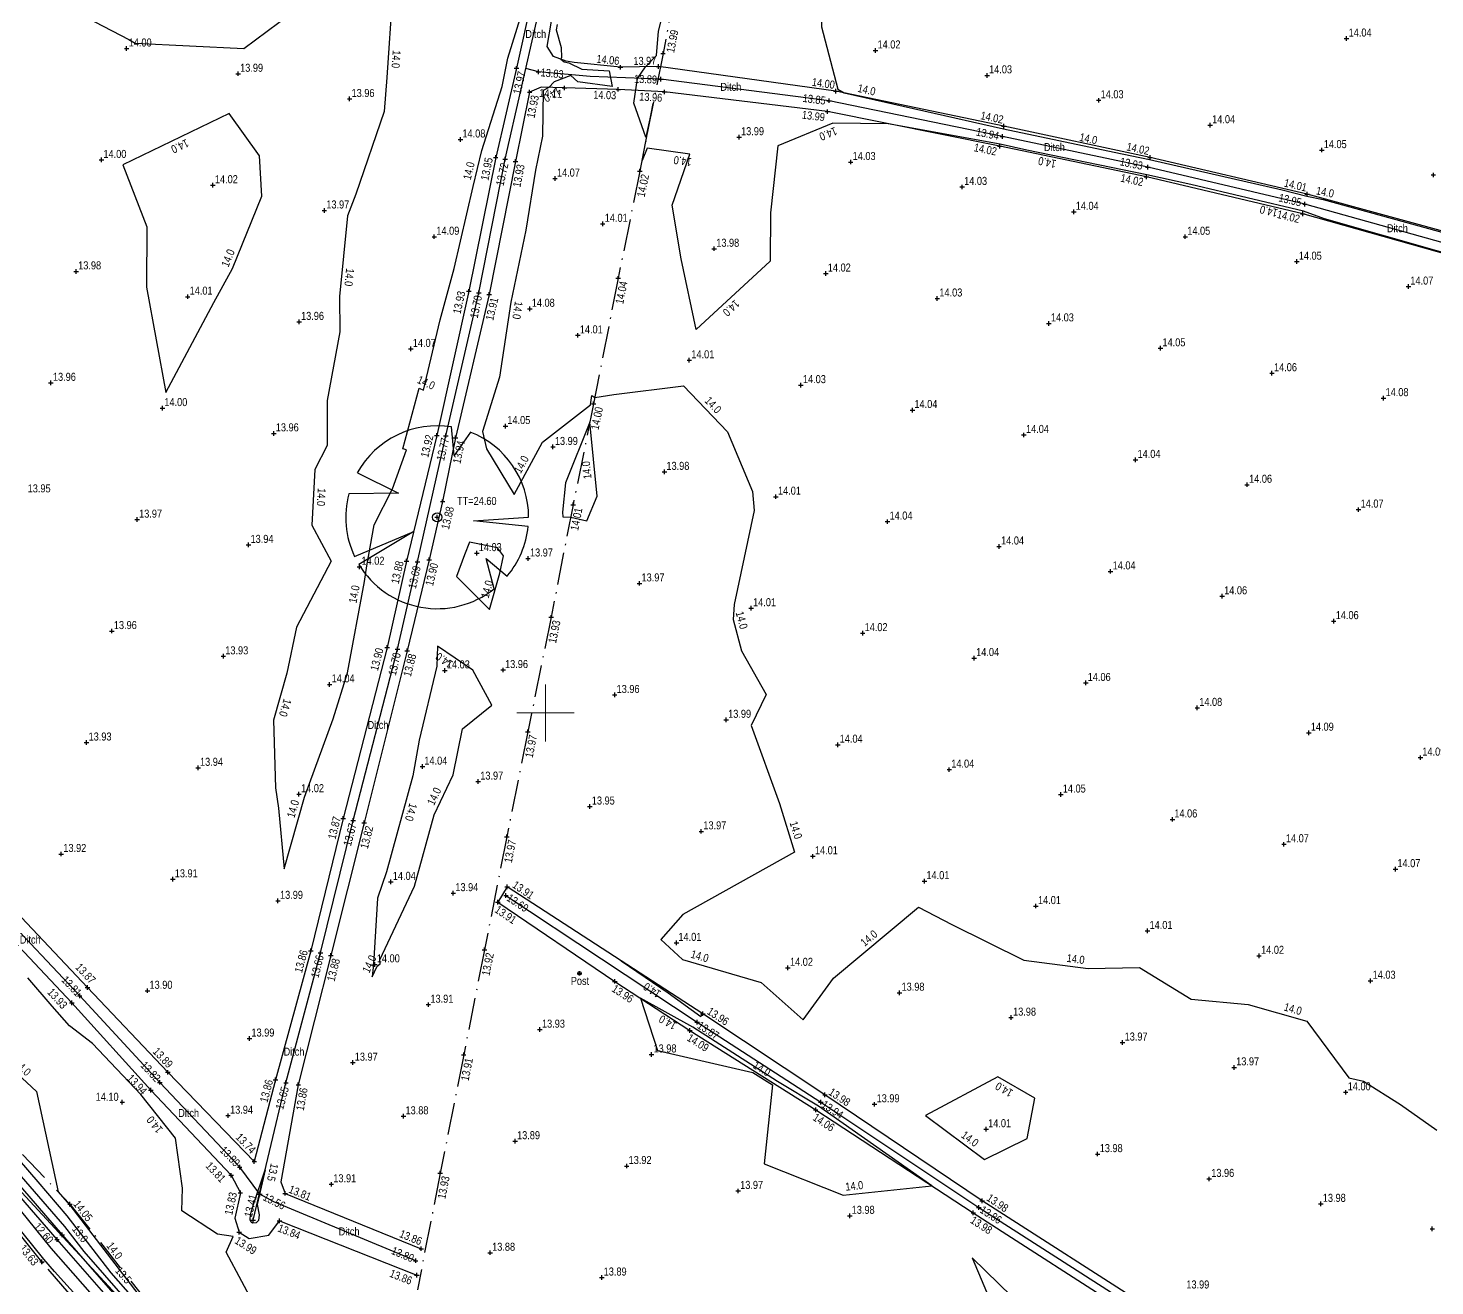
# Model space of a CAD drawing. Extents: x 452260 to 454003, y 451265 to 453203.
# Drawn here: x 453154.7 to 453277.8, y 452549.9 to 452659.9 of the extents above; entities that cross this region are included whole.
import ezdxf
from ezdxf.enums import TextEntityAlignment as Align

# ---------------------------------------------------------------- set-up
doc = ezdxf.new("R2010")
doc.units = 0
doc.header["$LTSCALE"] = 0.7
doc.header["$MEASUREMENT"] = 0
doc.header["$PDMODE"] = 2
doc.header["$PDSIZE"] = 0.2
doc.linetypes.add('Dash-Dot', pattern=[6, 4, -1, 0, -1])
doc.linetypes.add('DASHED', pattern=[5442.857143, 3628.571429, -1814.285714])
for name, color, linetype, lineweight in [('FFS_Tree Top Levels', 94, 'Continuous', 25), ('FPS_Bottom of Bank', 7, 'DASHED', 25), ('FPS_Contours-Minor', 184, 'Continuous', 25), ('FPS_Fence', 42, 'Dash-Dot', 25), ('FPS_Grid', 7, 'Continuous', 13), ('FPS_Levels', 7, 'Continuous', 25), ('FPS_Post', 42, 'Continuous', 25), ('FPS_Spot Levels', 7, 'Continuous', 25), ('FPS_Text', 7, 'Continuous', 25), ('FPS_Top of Bank', 7, 'DASHED', 25), ('FPS_Tree Canopy', 3, 'Continuous', 25), ('FPS_Tree Trunk', 32, 'Continuous', 25), ('FPS_Trees', 77, 'Continuous', 25), ('FPS_Vegetation', 3, 'Continuous', 25)]:
    doc.layers.add(name, color=color, linetype=linetype, lineweight=lineweight)
doc.styles.add('Default', font='ARIALN.TTF')
doc.styles.get("Standard").update_dxf_attribs({"font": 'ARIALN.TTF'})

# ---------------------------------------------------------------- blocks, each defined once
blk = doc.blocks.new('Tree1R')
at = {"layer": 'FPS_Trees', "color": 77, "linetype": 'Continuous', "lineweight": 25}
for points in [[(0.363, 0.931, 0), (0.187, 0.673, 0), (0.157, 0.987, 0)], [(-0.873, 0.486, 0), (-0.424, 0.264, 0), (-0.967, 0.254, 0)], [(0.995, -0.101, 0), (0.398, -0.041, 0), (1, -0.001, 0)], [(-0.904, -0.429, 0), (-0.257, -0.156, 0), (-0.857, -0.517, 0)], [(0.622, -0.785, 0), (0.536, -0.452, 0), (0.765, -0.645, 0)]]:
    blk.add_polyline3d(points, dxfattribs=at)
at = {"layer": 'FPS_Trees', "color": 42, "linetype": 'Continuous', "lineweight": 25}
blk.add_circle((0, -0.001), 0.05, dxfattribs=at)
at = {"layer": 'FPS_Trees', "color": 77, "linetype": 'Continuous', "lineweight": 25}
for start, end in [(80.968, 150.872), (0, 68.758), (165.198, 205.304), (319.896, 354.273), (211.031, 308.435)]:
    blk.add_arc((0, -0.001), 1, start, end, dxfattribs=at)

msp = doc.modelspace()

# ---------------------------------------------------------------- linework, layer by layer
at = {"layer": 'FPS_Bottom of Bank'}
for points in [[(453174.42, 452555.62, 13.41), (453177.29, 452567.63, 13.65), (453180.32, 452579, 13.66), (453183.16, 452590.59, 13.67), (453187.04, 452605.58, 13.7), (453188.8, 452613.21, 13.69), (453191.28, 452624.26, 13.77), (453194.16, 452636.77, 13.7), (453196.47, 452648.46, 13.72), (453199.2, 452660.47, 13.73), (453200.95, 452667.91, 13.77), (453203.52, 452678.94, 13.81), (453206.63, 452693.51, 13.82), (453209.29, 452704.79, 13.83), (453211.63, 452717.12, 13.82)], [(453357.01, 452550.38, 13.79), (453354.44, 452553.45, 14), (453342.54, 452567.33, 14.01), (453330.6, 452581.14, 13.96), (453319.77, 452593.69, 13.92), (453308.8, 452606.32, 13.99), (453298.94, 452618.5, 13.95), (453291.23, 452629.02, 13.96), (453283.58, 452639.73, 13.86), (453266.45, 452644.52, 13.95), (453252.69, 452647.76, 13.93), (453239.97, 452650.44, 13.94), (453224.81, 452653.57, 13.85), (453210.1, 452655.45, 13.89), (453203.91, 452655.69, 13.9), (453199.38, 452656.09, 13.83), (453198.27, 452656.37, 13.69)], [(453188.64, 452552.08, 13.8), (453176.23, 452557.24, 13.72), (453175.01, 452557.91, 13.56), (453173.24, 452560.27, 13.81), (453166.26, 452567.68, 13.82), (453159.24, 452575.25, 13.81), (453151.47, 452583.49, 13.79), (453144.67, 452590.74, 13.78), (453139.19, 452596.89, 13.64), (453138.76, 452597.38, 13.56), (453138.75, 452597.38, 13.55), (453138.09, 452598.36, 13.66), (453131.51, 452605.53, 13.77), (453125.4, 452612.58, 13.79), (453119.04, 452619.6, 13.8), (453113.06, 452626.44, 13.77), (453109.28, 452632.08, 13.77), (453108.8, 452634.44, 13.77), (453109.58, 452638.05, 13.73), (453112.46, 452647.67, 13.74)], [(453280.7, 452529.8, 13.95), (453265.42, 452539.89, 13.96), (453253.41, 452547.58, 13.97), (453238.21, 452557.32, 13.98), (453224.45, 452566.6, 13.98), (453213.76, 452573.69, 13.96), (453196.65, 452584.79, 13.91), (453195.83, 452583.45, 13.91), (453206.06, 452576.52, 13.96), (453212.63, 452572.22, 14.09), (453223.64, 452565.27, 14.06), (453237.43, 452556.27, 13.98), (453252.64, 452546.48, 13.98), (453264.54, 452538.63, 13.97), (453279.89, 452528.58, 13.96)], [(453196.54, 452584.03, 13.69), (453213.26, 452572.95, 13.87), (453224.09, 452565.94, 13.94), (453237.92, 452556.73, 13.86), (453253.09, 452547.02, 13.93), (453265.06, 452539.23, 13.9), (453280.32, 452529.19, 13.88), (453295.65, 452519.07, 13.86), (453310.8, 452509.18, 13.91), (453325.25, 452499.36, 13.88), (453337.51, 452491.57, 13.86), (453342.22, 452488.41, 13.79)]]:
    msp.add_polyline3d(points, dxfattribs=at)
for p in [(453199.38, 452656.09, 13.83), (453210.1, 452655.45, 13.89), (453224.81, 452653.57, 13.85), (453239.97, 452650.44, 13.94), (453196.47, 452648.46, 13.72), (453252.69, 452647.76, 13.93), (453266.45, 452644.52, 13.95), (453194.16, 452636.77, 13.7), (453191.28, 452624.26, 13.77), (453188.8, 452613.21, 13.69), (453187.04, 452605.58, 13.7), (453183.16, 452590.59, 13.67), (453196.65, 452584.79, 13.91), (453195.83, 452583.45, 13.91), (453196.54, 452584.03, 13.69), (453180.32, 452579, 13.66), (453206.06, 452576.52, 13.96), (453159.24, 452575.25, 13.81), (453213.76, 452573.69, 14.07), (453212.63, 452572.22, 14.09), (453213.26, 452572.95, 13.87), (453166.26, 452567.68, 13.82), (453177.29, 452567.63, 13.65), (453224.45, 452566.6, 13.98), (453223.64, 452565.27, 14.06), (453224.09, 452565.94, 13.94), (453173.24, 452560.27, 13.81), (453175.01, 452557.91, 13.56), (453237.43, 452556.27, 13.98), (453237.92, 452556.73, 13.86), (453238.21, 452557.32, 13.98), (453174.42, 452555.62, 13.41), (453188.64, 452552.08, 13.8)]:
    msp.add_point(p, dxfattribs=at)
at = {"layer": 'FPS_Contours-Minor', "flags": 128}
for points, elevation in [([(453228.47, 452700.26), (453222.62, 452698.44), (453222.56, 452692.84), (453223, 452689.09), (453225.11, 452687), (453227.41, 452682.16), (453227.43, 452678.77), (453223.85, 452671.52), (453223.07, 452669.5), (453224.13, 452663.91), (453224.15, 452660.04), (453225.57, 452654.57), (453226.12, 452654.25), (453240.08, 452651.1), (453249.75, 452649.05), (453252.84, 452648.42), (453264.45, 452645.77), (453266.61, 452645.21), (453268.05, 452644.93), (453284.14, 452640.48)], 14), ([(453186.61, 452662.93), (453186.12, 452655.59), (453185.87, 452652.62), (453183.39, 452645.39), (453182.67, 452643.48), (453181.96, 452636.43), (453182, 452633.35), (453180.88, 452627.33), (453180.89, 452623.4), (453179.81, 452621.31), (453179.54, 452616.43), (453181.23, 452613.29), (453178.2, 452607.51), (453177.38, 452603.49), (453176.19, 452599.38), (453176.36, 452593.44), (453176.63, 452591.68), (453177.14, 452586.36), (453178.92, 452592.63), (453181.42, 452599.48), (453182.68, 452603.51), (453184.17, 452611.49), (453184.37, 452612.87), (453185, 452616.46), (453186.61, 452619.61), (453187.83, 452623.03), (453187.51, 452623.11), (453188.93, 452628.41), (453189.31, 452628.24), (453190.77, 452634.39), (453192.02, 452638.9), (453193.68, 452646.07), (453194.43, 452649.21), (453196.22, 452654.82), (453196.71, 452657.3), (453199.98, 452667.83)], 14), ([(453283.01, 452638.99), (453268.17, 452643.24), (453266.32, 452643.9), (453256.45, 452646.24), (453252.6, 452647.09), (453242.1, 452649.25), (453239.79, 452649.76), (453229.99, 452651.55), (453225.14, 452651.59), (453220.34, 452649.62), (453219.69, 452643.75), (453219.65, 452639.53), (453213.19, 452633.56), (453211.87, 452639.73), (453211.09, 452644.44), (453212.63, 452648.9), (453208.88, 452649.42), (453208.46, 452648.34), (453209.42, 452653.33), (453208.78, 452650.38), (453207.72, 452653.36), (453208.06, 452655.52), (453208.76, 452656.53), (453209.71, 452657.51), (453209.89, 452659.64), (453211.63, 452666.55)], 14), ([(453156.87, 452662.41), (453163.53, 452658.92), (453164.09, 452658.6), (453173.6, 452658.13), (453181.78, 452664.22)], 14), ([(453201.03, 452660.24), (453200.94, 452659.76), (453201.37, 452658.23), (453201.39, 452657.36), (453201.34, 452657.21), (453201.64, 452656.98), (453202.04, 452656.89), (453203.17, 452656.34), (453205.57, 452656.19), (453205.82, 452654.81), (453202.84, 452655.21), (453202.2, 452655.78), (453200.76, 452655.23), (453200.29, 452654.73), (453199.8, 452654.45), (453199.73, 452650.47), (453199.13, 452647.49), (453198.27, 452642.25), (453196.96, 452635.95), (453195.96, 452629.39), (453194.48, 452624.63), (453194.83, 452623.1), (453197.26, 452619.1), (453199.73, 452623.68), (453203.93, 452626.96), (453204.04, 452627.78), (453204.32, 452627.6), (453205.99, 452627.85), (453212.08, 452628.62), (453215.93, 452624.61), (453218.11, 452619.38), (453218.25, 452617.7), (453216.5, 452609.49), (453216.42, 452608.17), (453217.16, 452605.45), (453219.3, 452601.62), (453218, 452598.91), (453220.46, 452592.07), (453221.79, 452587.82), (453212.01, 452582.36), (453210.08, 452580.19), (453211.99, 452578.43), (453218.86, 452576.43), (453222.54, 452573.14), (453225.2, 452576.81), (453232.64, 452583.02), (453235.56, 452581.5), (453241.85, 452578.36), (453247.47, 452577.63), (453251.96, 452577.74), (453256.48, 452574.97), (453261.48, 452574.48), (453266.61, 452573.03), (453270.29, 452568.07), (453271.56, 452567.8), (453274.8, 452565.74), (453277.98, 452563.49)], 14), ([(453174.8, 452547.69), (453172.07, 452552.82), (453172.67, 452554.2), (453171.29, 452554.39), (453168.17, 452556.43), (453168.24, 452558.41), (453167.63, 452562.81), (453164.58, 452566.62), (453160.36, 452571.08), (453158.34, 452572.63), (453156.82, 452574.35), (453154.69, 452576.82)], 14), ([(453152.05, 452570.04), (453155.45, 452566.89), (453157.36, 452558.11), (453158.15, 452557.2), (453158.37, 452556.95), (453164.32, 452549.18)], 14), ([(453151.19, 452564.01), (453155.57, 452558.98), (453158.13, 452556.01), (453161.96, 452551.02), (453165.16, 452547.37), (453168.22, 452545.26), (453174.4, 452540.95), (453179.02, 452537.79), (453182.99, 452535.02), (453185.18, 452533.63), (453184.62, 452532.69), (453184.56, 452532.61), (453183.55, 452531.15), (453183.23, 452531.09), (453175.53, 452535.86), (453173.29, 452537.42), (453165.76, 452542.16), (453164.15, 452543.27), (453157.05, 452551.14), (453156.11, 452552.22), (453150.05, 452559.7)], 13.5), ([(453152.99, 452560.76), (453157.9, 452555.08), (453159.59, 452552.87), (453165.24, 452546.43), (453170.64, 452542.7), (453173.35, 452540.8), (453175.38, 452539.41), (453183.58, 452533.7), (453184.54, 452533.09), (453184.3, 452532.68), (453184.08, 452532.37), (453183.63, 452531.73), (453183.49, 452531.7), (453180.13, 452533.79), (453172.67, 452538.97), (453169.36, 452541.06), (453164.57, 452544.36), (453161.44, 452547.84), (453156.75, 452553.18), (453154.07, 452556.5)], 13)]:
    msp.add_lwpolyline(points, dxfattribs=dict(at, elevation=elevation))
for points, elevation in [([(453174.97, 452648.74), (453172.32, 452652.44), (453163.03, 452647.96), (453165.12, 452642.54), (453165.1, 452637.24), (453166.79, 452628.05), (453170.97, 452635.91), (453172.6, 452638.89), (453175.17, 452645.21)], 14), ([(453201.74, 452620.13), (453201.49, 452617.57), (453201.51, 452617.15), (453202.2, 452617.14), (453203.61, 452616.8), (453204.53, 452618.98), (453203.88, 452625.43)], 14), ([(453192.92, 452613.83), (453192.22, 452611.95), (453195.1, 452609.04), (453196.01, 452612.24), (453196.31, 452613.74), (453195.8, 452614.44), (453193.35, 452614.95)], 14), ([(453188.55, 452584.85), (453190.26, 452591.09), (453191.91, 452594.59), (453192.73, 452598.6), (453195.31, 452600.67), (453193.65, 452603.74), (453190.56, 452605.84), (453190.49, 452604.09), (453188.93, 452597.61), (453188.38, 452594.49), (453186.08, 452586.09), (453185.29, 452583.79), (453184.95, 452578.03), (453184.82, 452576.91), (453185.27, 452577.85), (453185.53, 452578.06), (453185.51, 452578.4)], 14), ([(453210.73, 452575.51), (453213.59, 452573.45), (453213.76, 452573.69), (453206.62, 452578.32)], 14), ([(453219.13, 452560.56), (453226.03, 452557.82), (453233.8, 452558.64), (453223.87, 452565.61), (453220.29, 452567.75), (453212.88, 452572.5), (453208.31, 452575.05), (453209.81, 452570.46), (453218.13, 452568.54), (453219.87, 452567.46)], 14), ([(453242.15, 452562.78), (453242.82, 452566.29), (453239.58, 452568.17), (453233.24, 452564.77), (453238.41, 452560.93)], 14), ([(453174.37, 452555.36), (453174.24, 452555.46), (453174.17, 452555.65), (453174.19, 452556.13), (453174.45, 452556.99), (453175.48, 452560.04), (453174.78, 452557.01), (453174.95, 452556.09), (453174.9, 452555.61), (453174.67, 452555.39)], 13.5), ([(453259.2, 452528.24), (453261.05, 452527.54), (453261.23, 452527.45), (453262.05, 452527.61), (453265.24, 452534.75), (453263.74, 452537.8), (453256.79, 452539.4), (453253.27, 452542.54), (453246.6, 452543.29), (453237.33, 452552.33), (453241.49, 452542.44), (453243.34, 452541.49), (453243.47, 452539.7), (453249.89, 452537.28), (453252.52, 452534.36), (453257.48, 452533.72)], 14)]:
    msp.add_lwpolyline(points, close=True, dxfattribs=dict(at, elevation=elevation))
at = {"layer": 'FPS_Fence'}
for p, q in [((453212.09, 452667.4, 14), (453210.28, 452657.69, 13.99)), ((453210.28, 452657.69, 13.99), (453208.25, 452647.4, 14.02)), ((453208.25, 452647.4, 14.02), (453206.35, 452638.03, 14.04)), ((453206.35, 452638.03, 14.04), (453204.21, 452627.04, 14)), ((453204.21, 452627.04, 14), (453202.41, 452618.22, 14.01)), ((453202.41, 452618.22, 14.01), (453200.49, 452608.37, 13.93)), ((453200.49, 452608.37, 13.93), (453198.45, 452598.35, 13.97)), ((453198.45, 452598.35, 13.97), (453196.61, 452589.16, 13.97)), ((453196.61, 452589.16, 13.97), (453194.66, 452579.27, 13.92)), ((453194.66, 452579.27, 13.92), (453192.84, 452570.08, 13.91)), ((453192.84, 452570.08, 13.91), (453190.79, 452559.75, 13.93)), ((453190.79, 452559.75, 13.93), (453188.79, 452549.54, 13.95))]:
    msp.add_line(p, q, dxfattribs=at)
for points in [[(453087.43, 452647.76, 14.12), (453088.55, 452644.72, 14.1), (453093.26, 452635.8, 14.09), (453097.64, 452627.49, 14.14), (453103.01, 452619.73, 14.01), (453108.91, 452612.54, 14.03), (453118.41, 452602.54, 13.93), (453126.17, 452593.93, 13.99), (453133.55, 452584.44, 13.68), (453141.63, 452574.39, 13.72), (453151.26, 452564.47, 13.73), (453158.39, 452557.03, 14.05), (453165.05, 452548.61, 14.15), (453175.54, 452541.11, 14.05), (453185.73, 452533.98, 13.89)], [(453183.1, 452530.79, 13.74), (453173.55, 452536.75, 13.72), (453163.94, 452542.71, 13.75), (453155.94, 452551.98, 13.63), (453149.25, 452560.34, 13.6), (453141.2, 452567.84, 13.86), (453133.72, 452575.94, 13.81), (453124.94, 452586.89, 13.74), (453117.05, 452596.84, 13.71), (453107.32, 452605.57, 13.83), (453098.23, 452616.6, 13.83), (453092.58, 452626.23, 13.49), (453087.44, 452635.02, 13.84), (453083.75, 452640.48, 13.84)]]:
    msp.add_polyline3d(points, dxfattribs=at)
for p in [(453210.28, 452657.69, 13.99), (453208.25, 452647.4, 14.02), (453206.35, 452638.03, 14.04), (453204.21, 452627.04, 14), (453202.41, 452618.22, 14.01), (453200.49, 452608.37, 13.93), (453198.45, 452598.35, 13.97), (453196.61, 452589.16, 13.97), (453194.66, 452579.27, 13.92), (453192.84, 452570.08, 13.91), (453190.79, 452559.75, 13.93), (453158.39, 452557.03, 14.05), (453155.94, 452551.98, 13.63)]:
    msp.add_point(p, dxfattribs=at)
at = {"layer": 'FPS_Grid'}
for p, q in [((453200, 452597.5), (453200, 452602.5)), ((453197.5, 452600), (453202.5, 452600))]:
    msp.add_line(p, q, dxfattribs=at)
at = {"layer": 'FPS_Post'}
msp.add_circle((453202.97, 452577.22, 13.96), 0.15, dxfattribs=at)
msp.add_point((453202.97, 452577.22, 13.96), dxfattribs=at)
at = {"layer": 'FPS_Spot Levels'}
for p in [(453270.09, 452659.01, 14.04), (453163.35, 452658.14, 14), (453228.88, 452657.96, 14.02), (453173.11, 452655.93, 13.99), (453238.64, 452655.78, 14.03), (453182.86, 452653.72, 13.96), (453248.4, 452653.6, 14.03), (453258.16, 452651.43, 14.04), (453192.56, 452650.17, 14.08), (453216.94, 452650.38, 13.99), (453267.92, 452649.25, 14.05), (453161.14, 452648.39, 14), (453226.7, 452648.2, 14.03), (453170.9, 452646.18, 14.02), (453200.83, 452646.75, 14.07), (453277.68, 452647.07, 14.06), (453236.46, 452646.02, 14.03), (453180.65, 452643.97, 13.97), (453246.22, 452643.84, 14.04), (453205, 452642.8, 14.01), (453190.27, 452641.67, 14.09), (453255.98, 452641.67, 14.05), (453214.76, 452640.62, 13.98), (453265.74, 452639.49, 14.05), (453158.93, 452638.63, 13.98), (453224.52, 452638.44, 14.02), (453168.69, 452636.42, 14.01), (453234.28, 452636.26, 14.03), (453275.5, 452637.31, 14.07), (453198.63, 452635.36, 14.08), (453178.44, 452634.21, 13.96), (453244.04, 452634.08, 14.03), (453202.82, 452633.04, 14.01), (453188.22, 452631.85, 14.07), (453253.8, 452631.91, 14.05), (453212.58, 452630.86, 14.01), (453156.72, 452628.88, 13.96), (453263.56, 452629.73, 14.06), (453222.34, 452628.68, 14.03), (453166.48, 452626.67, 14), (453232.1, 452626.5, 14.04), (453273.32, 452627.55, 14.08), (453176.23, 452624.46, 13.96), (453196.49, 452625.1, 14.05), (453241.86, 452624.32, 14.04), (453200.65, 452623.28, 13.99), (453251.62, 452622.15, 14.04), (453210.41, 452621.1, 13.98), (453261.38, 452619.97, 14.06), (453220.16, 452618.92, 14.01), (453271.14, 452617.79, 14.07), (453164.27, 452616.92, 13.97), (453229.92, 452616.74, 14.04), (453174.02, 452614.71, 13.94), (453239.68, 452614.56, 14.04), (453193.99, 452613.98, 14.03), (453198.47, 452613.52, 13.97), (453183.73, 452612.79, 14.02), (453249.44, 452612.39, 14.04), (453208.23, 452611.34, 13.97), (453217.99, 452609.16, 14.01), (453259.2, 452610.21, 14.06), (453268.96, 452608.03, 14.06), (453162.05, 452607.17, 13.96), (453227.75, 452606.98, 14.02), (453171.81, 452604.96, 13.93), (453237.51, 452604.8, 14.04), (453191.19, 452603.72, 14.03), (453196.29, 452603.76, 13.96), (453181.11, 452602.5, 14.04), (453247.27, 452602.63, 14.06), (453206.05, 452601.58, 13.96), (453215.81, 452599.4, 13.99), (453257.03, 452600.45, 14.08), (453266.79, 452598.27, 14.09), (453159.84, 452597.41, 13.93), (453225.57, 452597.22, 14.04), (453276.55, 452596.09, 14.09), (453169.6, 452595.2, 13.94), (453189.23, 452595.31, 14.04), (453235.33, 452595.04, 14.04), (453194.11, 452594, 13.97), (453178.43, 452592.9, 14.02), (453245.09, 452592.87, 14.05), (453203.87, 452591.82, 13.95), (453254.85, 452590.69, 14.06), (453213.63, 452589.64, 13.97), (453264.61, 452588.51, 14.07), (453157.63, 452587.66, 13.92), (453223.39, 452587.46, 14.01), (453274.37, 452586.33, 14.07), (453167.39, 452585.45, 13.91), (453186.46, 452585.23, 14.04), (453233.15, 452585.28, 14.01), (453176.59, 452583.56, 13.99), (453191.93, 452584.24, 13.94), (453242.91, 452583.11, 14.01), (453252.67, 452580.93, 14.01), (453211.45, 452579.88, 14.01), (453262.43, 452578.75, 14.02), (453185.07, 452578, 14), (453221.21, 452577.7, 14.02), (453272.19, 452576.57, 14.03), (453165.18, 452575.7, 13.9), (453230.97, 452575.52, 13.98), (453189.75, 452574.48, 13.91), (453199.51, 452572.3, 13.93), (453240.73, 452573.35, 13.98), (453174.09, 452571.52, 13.99), (453250.49, 452571.17, 13.97), (453209.27, 452570.12, 13.98), (453183.13, 452569.41, 13.97), (453260.25, 452568.99, 13.97), (453270.01, 452566.81, 14), (453162.97, 452565.94, 14.1), (453228.79, 452565.76, 13.99), (453172.22, 452564.77, 13.94), (453187.58, 452564.72, 13.88), (453197.34, 452562.54, 13.89), (453238.55, 452563.59, 14.01), (453248.31, 452561.41, 13.98), (453207.1, 452560.36, 13.92), (453181.26, 452558.76, 13.91), (453258.07, 452559.23, 13.96), (453216.86, 452558.18, 13.97), (453267.83, 452557.05, 13.98), (453226.62, 452556, 13.98), (453277.59, 452554.87, 14), (453195.16, 452552.78, 13.88), (453204.92, 452550.6, 13.89)]:
    msp.add_point(p, dxfattribs=at)
at = {"layer": 'FPS_Top of Bank'}
for points in [[(453284.21, 452640.57, 14.02), (453266.65, 452645.4, 14.01), (453252.89, 452648.61, 14.02), (453240.11, 452651.34, 14.02), (453225.41, 452654.4, 14), (453209.88, 452656.55, 13.97), (453206.57, 452656.49, 14.06), (453202.51, 452656.92, 14.09), (453201.8, 452657.04, 14.01), (453200.69, 452657.44, 13.98), (453200.14, 452658.32, 13.96), (453200.52, 452660.52, 13.98), (453201.98, 452667.8, 13.97), (453204.42, 452678.74, 13.94), (453207.67, 452693.3, 13.98), (453210.27, 452704.6, 13.98), (453211.3, 452710.07, 13.95), (453219.64, 452708.14, 13.98), (453231.49, 452705.36, 13.95), (453248.87, 452701.41, 13.98), (453263.56, 452698.18, 14), (453282.2, 452694.05, 14.01)], [(453200.02, 452668.03, 14), (453197.46, 452656.4, 13.97), (453195.64, 452648.59, 13.95), (453193.29, 452636.89, 13.93), (453190.5, 452624.28, 13.92), (453187.84, 452613.28, 13.88), (453186.14, 452605.72, 13.9), (453182.3, 452590.78, 13.87), (453179.46, 452579.2, 13.86), (453176.37, 452567.91, 13.86), (453174.52, 452560.76, 13.74), (453166.95, 452568.56, 13.89), (453159.92, 452575.99, 13.87), (453152.17, 452584.19, 13.89)], [(453282.98, 452638.95, 14.01), (453266.27, 452643.67, 14.02), (453252.58, 452646.91, 14.02), (453239.75, 452649.58, 14.02), (453224.67, 452652.61, 13.99), (453210.42, 452654.33, 13.96), (453206.37, 452654.56, 14.03), (453201.66, 452654.68, 14.11), (453199.61, 452654.76, 13.94), (453198.61, 452654.31, 13.93), (453197.37, 452648.25, 13.93), (453195.07, 452636.61, 13.91), (453192.13, 452624.08, 13.94), (453191, 452618.49, 13.88), (453189.81, 452613.39, 13.9), (453187.89, 452605.45, 13.88), (453184.13, 452590.39, 13.82), (453181.22, 452578.79, 13.88), (453178.37, 452567.47, 13.86), (453176.84, 452558.98, 13.81), (453177.23, 452557.97, 13.81), (453189.13, 452553.13, 13.86)], [(453150.84, 452582.83, 13.97), (453158.55, 452574.63, 13.93), (453165.47, 452566.99, 13.94), (453172.49, 452559.55, 13.89), (453173.3, 452558.02, 13.83), (453172.81, 452555.81, 13.96), (453173.2, 452554.58, 13.99), (453174.08, 452554.02, 13.96), (453175.8, 452554.3, 13.91), (453176.73, 452555.56, 13.84), (453188.75, 452550.81, 13.86)], [(453150.92, 452562.19, 12.6), (453157.71, 452554.34, 12.6), (453165.31, 452545.68, 12.61), (453172.53, 452540.69, 12.61), (453184.04, 452532.68, 12.61), (453183.7, 452532.18, 12.61), (453172.19, 452540.2, 12.61), (453164.91, 452545.23, 12.61), (453157.26, 452553.94, 12.6), (453150.48, 452561.77, 12.6)]]:
    msp.add_polyline3d(points, dxfattribs=at)
for p in [(453197.46, 452656.4, 13.97), (453206.57, 452656.49, 14.06), (453209.88, 452656.55, 13.97), (453201.66, 452654.68, 14.11), (453198.61, 452654.31, 13.93), (453206.37, 452654.56, 14.03), (453210.42, 452654.33, 13.96), (453225.41, 452654.4, 14), (453224.67, 452652.61, 13.99), (453240.11, 452651.34, 14.02), (453195.64, 452648.59, 13.95), (453239.75, 452649.58, 14.02), (453252.89, 452648.61, 14.02), (453197.37, 452648.25, 13.93), (453252.58, 452646.91, 14.02), (453266.65, 452645.4, 14.01), (453266.27, 452643.67, 14.02), (453193.29, 452636.89, 13.93), (453195.07, 452636.61, 13.91), (453190.5, 452624.28, 13.92), (453192.13, 452624.08, 13.94), (453191, 452618.49, 13.88), (453187.84, 452613.28, 13.88), (453189.81, 452613.39, 13.9), (453186.14, 452605.72, 13.9), (453187.89, 452605.45, 13.88), (453182.3, 452590.78, 13.87), (453184.13, 452590.39, 13.82), (453179.46, 452579.2, 13.86), (453181.22, 452578.79, 13.88), (453159.92, 452575.99, 13.87), (453158.55, 452574.63, 13.93), (453166.95, 452568.56, 13.89), (453176.37, 452567.91, 13.86), (453178.37, 452567.47, 13.86), (453165.47, 452566.99, 13.94), (453174.52, 452560.76, 13.74), (453172.49, 452559.55, 13.89), (453173.3, 452558.02, 13.83), (453177.23, 452557.97, 13.81), (453176.73, 452555.56, 13.84), (453157.26, 452553.94, 12.6), (453157.71, 452554.34, 12.6), (453173.2, 452554.58, 13.99), (453189.13, 452553.13, 13.86), (453188.75, 452550.81, 13.86)]:
    msp.add_point(p, dxfattribs=at)
at = {"layer": 'FPS_Tree Trunk'}
msp.add_point((453190.52, 452617.13, 13.86), dxfattribs=at)
at = {"layer": 'FPS_Vegetation', "elevation": 13.76, "flags": 128}
msp.add_lwpolyline([(453179.73, 452532.33), (453180.04, 452535.07), (453166.45, 452544.77), (453149.8, 452562.73), (453129.94, 452585.22), (453116.85, 452601.13), (453108.1, 452610.75), (453104.35, 452613.04), (453101.89, 452612.16)], dxfattribs=at)

# ---------------------------------------------------------------- block references
at = {"layer": 'FPS_Tree Canopy', "xscale": 8, "yscale": 8, "zscale": 8}
msp.add_blockref('Tree1R', (453190.52, 452617.13, 13.86), dxfattribs=at)

# ---------------------------------------------------------------- texts
at = {"layer": 'FFS_Tree Top Levels', "style": 'Default'}
msp.add_text('TT=24.60', height=0.7, dxfattribs=at).set_placement((453192.26, 452618.2))
at = {"layer": 'FPS_Contours-Minor', "style": 'Default'}
for s, rotation, p in [('14.0', 266.175, (453186.58, 452657.22, 14)), ('14.0', 347.2733, (453228.02, 452654.18, 14)), ('14.0', 210.3371, (453200.4, 452654.39, 14)), ('14.0', 202.2921, (453224.6, 452650.99, 14)), ('14.0', 205.7429, (453167.86, 452649.9, 14)), ('14.0', 348.0512, (453247.43, 452649.9, 14)), ('14.0', 172.1631, (453212.04, 452648.63, 14)), ('14.0', 76.5732, (453193.63, 452647.35, 14)), ('14.0', 168.3647, (453243.96, 452648.51, 14)), ('14.0', 348.8513, (453268.14, 452645.23, 14)), ('14.0', 166.638, (453263.36, 452644.24, 14)), ('14.0', 67.8688, (453172.54, 452639.67, 14)), ('14.0', 264.2478, (453182.48, 452638.15, 14)), ('14.0', 261.3481, (453197.21, 452635.28, 14)), ('14.0', 222.7076, (453216.01, 452635.68, 14)), ('14.0', 335.5792, (453189.41, 452628.58, 14)), ('14.0', 313.7892, (453214.41, 452626.7, 14)), ('14.0', 61.6302, (453198.2, 452621.58, 14)), ('14.0', 95.7395, (453203.95, 452621.28, 14)), ('14.0', 266.8307, (453180.03, 452618.9, 14)), ('14.0', 79.4128, (453183.6, 452610.33, 14)), ('14.0', 74.1289, (453195.22, 452610.73, 14)), ('14.0', 285.0814, (453216.83, 452608.03, 14)), ('14.0', 145.7733, (453191.33, 452604.89, 14)), ('14.0', 253.7499, (453176.89, 452600.55, 14)), ('14.0', 64.7329, (453190.57, 452592.56, 14)), ('14.0', 74.1984, (453178.24, 452591.52, 14)), ('14.0', 254.6564, (453187.9, 452591.41, 14)), ('14.0', 287.3036, (453221.58, 452589.65, 14)), ('14.0', 39.7835, (453228.52, 452580.03, 14)), ('14.0', 64.6064, (453184.9, 452577.89, 14)), ('14.0', 343.7996, (453213.4, 452578.39, 14)), ('14.0', 352.504, (453246.34, 452578.13, 14)), ('14.0', 147.0379, (453209.51, 452576.03, 14)), ('14.0', 344.2234, (453265.3, 452573.77, 14)), ('14.0', 150.8969, (453210.86, 452573.23, 14)), ('14.0', 317.1747, (453154, 452568.71, 14)), ('14.0', 327.9557, (453218.74, 452568.58, 14)), ('14.0', 149.9779, (453240.3, 452567.35, 14)), ('14.0', 128.7688, (453166.07, 452564.2, 14)), ('14.0', 323.3569, (453236.93, 452562.46, 14)), ('13.5', 256.9618, (453175.8, 452559.88, 13.5)), ('14.0', 6.0676, (453227.05, 452558.28, 14)), ('13.0', 307.4477, (453159.01, 452554.21, 13)), ('14.0', 307.4477, (453162.02, 452552.75, 14)), ('13.5', 311.2407, (453162.81, 452550.58, 13.5))]:
    msp.add_text(s, height=0.7, rotation=rotation, dxfattribs=at).set_placement(p, align=Align.CENTER)
at = {"layer": 'FPS_Levels', "style": 'Default'}
for s, rotation, p in [('13.99', 78.8187, (453210.95, 452659.82, 13.99)), ('13.97', 76.8792, (453197.59, 452656.19, 13.97)), ('13.83', 354.4168, (453201.61, 452656.21, 13.83)), ('13.89', 357.7299, (453209.77, 452655.76, 13.89)), ('13.93', 78.3855, (453198.75, 452654.1, 13.93)), ('14.11', 357.6086, (453201.47, 452654.51, 14.11)), ('14.03', 358.6373, (453206.19, 452654.39, 14.03)), ('13.96', 356.7071, (453210.23, 452654.17, 13.96)), ('13.85', 352.7207, (453224.55, 452653.91, 13.85)), ('13.99', 353.1353, (453224.48, 452652.46, 13.99)), ('13.94', 348.3581, (453239.74, 452650.81, 13.94)), ('14.02', 348.6352, (453239.54, 452649.45, 14.02)), ('13.95', 78.6213, (453194.71, 452648.65, 13.95)), ('13.93', 78.8285, (453197.5, 452648.05, 13.93)), ('13.93', 348.0895, (453252.31, 452648.2, 13.93)), ('14.02', 78.5454, (453208.38, 452647.19, 14.02)), ('14.02', 348.2184, (453252.37, 452646.77, 14.02)), ('13.95', 346.7455, (453266.21, 452644.99, 13.95)), ('14.02', 346.7022, (453266.06, 452643.54, 14.02)), ('14.04', 78.99, (453206.49, 452637.83, 14.04)), ('13.93', 77.5377, (453192.31, 452636.97, 13.93)), ('13.91', 76.8319, (453195.2, 452636.4, 13.91)), ('14.00', 78.4478, (453204.35, 452626.83, 14)), ('13.92', 76.413, (453189.53, 452624.41, 13.92)), ('13.94', 78.4817, (453192.27, 452623.87, 13.94)), ('13.88', 76.9121, (453191.32, 452618.12, 13.88)), ('14.01', 78.9779, (453202.55, 452618.01, 14.01)), ('13.88', 77.3474, (453186.91, 452613.36, 13.88)), ('13.90', 76.42, (453189.94, 452613.18, 13.9)), ('13.93', 78.4691, (453200.63, 452608.16, 13.93)), ('13.90', 75.5759, (453185.15, 452605.75, 13.9)), ('13.88', 75.9783, (453188.02, 452605.24, 13.88)), ('13.97', 78.7105, (453198.58, 452598.14, 13.97)), ('13.87', 76.2005, (453181.42, 452591.01, 13.87)), ('13.82', 75.926, (453184.26, 452590.18, 13.82)), ('13.97', 78.8663, (453196.75, 452588.95, 13.97)), ('13.86', 74.71, (453178.54, 452579.33, 13.86)), ('13.92', 78.7416, (453194.8, 452579.07, 13.92)), ('13.87', 313.4025, (453160.7, 452576.72, 13.87)), ('13.88', 75.8671, (453181.35, 452578.58, 13.88)), ('13.81', 313.3255, (453159.48, 452575.61, 13.81)), ('13.89', 313.3762, (453167.47, 452569.35, 13.89)), ('13.82', 312.8508, (453166.39, 452568.13, 13.82)), ('13.91', 78.7904, (453192.97, 452569.87, 13.91)), ('13.86', 75.488, (453175.49, 452567.99, 13.86)), ('13.86', 79.7482, (453178.51, 452567.26, 13.86)), ('13.74', 314.1575, (453174.73, 452561.87, 13.74)), ('13.81', 313.269, (453172.09, 452559.34, 13.81)), ('13.93', 78.9137, (453190.93, 452559.54, 13.93)), ('13.83', 77.5402, (453172.33, 452558.13, 13.83)), ('13.56', 333.4385, (453177.32, 452557.14, 13.56)), ('12.60', 310.8926, (453157.01, 452553.96, 12.6)), ('13.63', 308.6607, (453155.7, 452552.01, 13.63)), ('13.80', 337.425, (453188.57, 452552.57, 13.8))]:
    msp.add_text(s, height=0.7, rotation=rotation, dxfattribs=at).set_placement(p, align=Align.TOP_RIGHT)
for s, rotation, p in [('14.06', 353.9832, (453206.42, 452656.69, 14.06)), ('13.97', 0.9996, (453209.7, 452656.72, 13.97)), ('14.00', 352.1092, (453225.26, 452654.6, 14)), ('14.02', 348.2646, (453239.98, 452651.55, 14.02)), ('14.02', 347.9003, (453252.75, 452648.81, 14.02)), ('14.01', 346.8745, (453266.52, 452645.61, 14.01)), ('13.91', 325.8103, (453198.69, 452583.66, 13.91)), ('13.96', 327.0377, (453215.75, 452572.62, 13.96)), ('13.98', 326.4343, (453226.37, 452565.55, 13.98)), ('13.98', 326.0131, (453240.19, 452556.28, 13.98))]:
    msp.add_text(s, height=0.7, rotation=rotation, dxfattribs=at).set_placement(p, align=Align.RIGHT)
for s, rotation, p in [('13.72', 77.184, (453196.32, 452646.07, 13.72)), ('13.70', 78.8089, (453194.06, 452634.48, 13.7)), ('13.77', 77.0502, (453191.12, 452622.02, 13.77)), ('13.69', 77.3334, (453188.65, 452610.82, 13.69)), ('13.70', 77.0174, (453186.9, 452603.23, 13.7)), ('13.67', 75.5031, (453182.97, 452588.3, 13.67)), ('13.69', 326.4662, (453196.54, 452583.64, 13.69)), ('13.66', 76.2095, (453180.13, 452576.77, 13.66)), ('13.93', 312.1497, (453156.36, 452575.53, 13.93)), ('13.87', 327.0789, (453213.21, 452572.48, 13.87)), ('13.94', 313.3454, (453163.32, 452567.99, 13.94)), ('13.65', 75.1019, (453177.04, 452565.25, 13.65)), ('13.94', 326.3513, (453224.08, 452565.56, 13.94)), ('13.89', 313.8744, (453171.45, 452561.69, 13.89)), ('13.41', 76.5615, (453174.3, 452555.83, 13.41)), ('13.81', 337.8822, (453177.46, 452558.06, 13.81)), ('14.05', 308.321, (453158.64, 452557.01, 14.05)), ('13.86', 327.3595, (453237.94, 452556.34, 13.86)), ('13.84', 338.4326, (453176.51, 452554.66, 13.84)), ('13.99', 327.6651, (453172.74, 452553.65, 13.99)), ('13.86', 337.8822, (453187.15, 452554.17, 13.86)), ('13.86', 338.4326, (453186.29, 452550.7, 13.86))]:
    msp.add_text(s, height=0.7, rotation=rotation, dxfattribs=at).set_placement(p)
for s, rotation, p in [('13.91', 325.9125, (453195.88, 452583.2, 13.91)), ('13.96', 326.7833, (453206.11, 452576.28, 13.96)), ('14.09', 327.7334, (453212.68, 452571.98, 14.09)), ('14.06', 326.8837, (453223.7, 452565.02, 14.06)), ('13.98', 327.2379, (453237.48, 452556.03, 13.98))]:
    msp.add_text(s, height=0.7, rotation=rotation, dxfattribs=at).set_placement(p, align=Align.TOP_LEFT)
at = {"layer": 'FPS_Spot Levels', "style": 'Default'}
for s, p in [('14.04', (453270.27, 452659.18, 14.04)), ('14.00', (453163.53, 452658.31, 14)), ('14.02', (453229.05, 452658.14, 14.02)), ('13.99', (453173.28, 452656.1, 13.99)), ('14.03', (453238.81, 452655.96, 14.03)), ('13.96', (453183.03, 452653.89, 13.96)), ('14.03', (453248.57, 452653.78, 14.03)), ('13.99', (453217.11, 452650.55, 13.99)), ('14.04', (453258.33, 452651.6, 14.04)), ('14.08', (453192.73, 452650.35, 14.08)), ('14.05', (453268.09, 452649.42, 14.05)), ('14.00', (453161.32, 452648.56, 14)), ('14.03', (453226.87, 452648.38, 14.03)), ('14.07', (453201, 452646.93, 14.07)), ('14.02', (453171.07, 452646.35, 14.02)), ('14.03', (453236.63, 452646.2, 14.03)), ('13.97', (453180.82, 452644.14, 13.97)), ('14.04', (453246.39, 452644.02, 14.04)), ('14.01', (453205.18, 452642.97, 14.01)), ('14.09', (453190.45, 452641.84, 14.09)), ('13.98', (453214.94, 452640.79, 13.98)), ('14.05', (453256.15, 452641.84, 14.05)), ('14.05', (453265.91, 452639.66, 14.05)), ('13.98', (453159.11, 452638.81, 13.98)), ('14.02', (453224.7, 452638.62, 14.02)), ('14.07', (453275.67, 452637.48, 14.07)), ('14.01', (453168.86, 452636.6, 14.01)), ('14.03', (453234.46, 452636.44, 14.03)), ('14.08', (453198.8, 452635.54, 14.08)), ('13.96', (453178.61, 452634.39, 13.96)), ('14.03', (453244.22, 452634.26, 14.03)), ('14.07', (453188.39, 452632.03, 14.07)), ('14.01', (453203, 452633.21, 14.01)), ('14.05', (453253.98, 452632.08, 14.05)), ('14.01', (453212.76, 452631.03, 14.01)), ('14.06', (453263.74, 452629.9, 14.06)), ('13.96', (453156.9, 452629.06, 13.96)), ('14.03', (453222.52, 452628.86, 14.03)), ('14.08', (453273.5, 452627.72, 14.08)), ('14.00', (453166.65, 452626.85, 14)), ('14.04', (453232.28, 452626.68, 14.04)), ('13.96', (453176.4, 452624.64, 13.96)), ('14.05', (453196.66, 452625.28, 14.05)), ('13.99', (453200.82, 452623.45, 13.99)), ('14.04', (453242.04, 452624.5, 14.04)), ('14.04', (453251.8, 452622.32, 14.04)), ('13.98', (453210.58, 452621.27, 13.98)), ('14.06', (453261.56, 452620.14, 14.06)), ('13.95', (453154.69, 452619.3, 13.95)), ('14.01', (453220.34, 452619.1, 14.01)), ('14.07', (453271.32, 452617.97, 14.07)), ('13.97', (453164.44, 452617.09, 13.97)), ('14.04', (453230.1, 452616.92, 14.04)), ('13.94', (453174.19, 452614.88, 13.94)), ('14.03', (453194.16, 452614.16, 14.03)), ('13.97', (453198.64, 452613.69, 13.97)), ('14.04', (453239.86, 452614.74, 14.04)), ('14.02', (453183.9, 452612.97, 14.02)), ('14.04', (453249.62, 452612.56, 14.04)), ('13.97', (453208.4, 452611.51, 13.97)), ('14.06', (453259.38, 452610.38, 14.06)), ('14.01', (453218.16, 452609.34, 14.01)), ('14.06', (453269.14, 452608.21, 14.06)), ('13.96', (453162.23, 452607.34, 13.96)), ('14.02', (453227.92, 452607.16, 14.02)), ('13.93', (453171.98, 452605.13, 13.93)), ('14.04', (453237.68, 452604.98, 14.04)), ('14.03', (453191.37, 452603.9, 14.03)), ('13.96', (453196.46, 452603.93, 13.96)), ('14.04', (453181.29, 452602.68, 14.04)), ('14.06', (453247.44, 452602.8, 14.06)), ('13.96', (453206.22, 452601.75, 13.96)), ('14.08', (453257.2, 452600.62, 14.08)), ('13.99', (453215.98, 452599.58, 13.99)), ('13.93', (453160.02, 452597.59, 13.93)), ('14.09', (453266.96, 452598.45, 14.09)), ('14.04', (453225.74, 452597.4, 14.04)), ('13.94', (453169.77, 452595.38, 13.94)), ('14.04', (453189.4, 452595.48, 14.04)), ('14.04', (453235.5, 452595.22, 14.04)), ('14.09', (453276.72, 452596.27, 14.09)), ('13.97', (453194.29, 452594.17, 13.97)), ('14.02', (453178.61, 452593.07, 14.02)), ('14.05', (453245.26, 452593.04, 14.05)), ('13.95', (453204.05, 452591.99, 13.95)), ('14.06', (453255.02, 452590.86, 14.06)), ('13.97', (453213.81, 452589.82, 13.97)), ('13.92', (453157.81, 452587.84, 13.92)), ('14.07', (453264.78, 452588.69, 14.07)), ('14.01', (453223.57, 452587.64, 14.01)), ('14.07', (453274.54, 452586.51, 14.07)), ('13.91', (453167.56, 452585.62, 13.91)), ('14.04', (453186.64, 452585.4, 14.04)), ('14.01', (453233.33, 452585.46, 14.01)), ('13.94', (453192.11, 452584.41, 13.94)), ('13.99', (453176.77, 452583.74, 13.99)), ('14.01', (453243.09, 452583.28, 14.01)), ('14.01', (453252.85, 452581.1, 14.01)), ('14.01', (453211.63, 452580.06, 14.01)), ('14.00', (453185.24, 452578.18, 14)), ('14.02', (453221.39, 452577.88, 14.02)), ('14.02', (453262.61, 452578.93, 14.02)), ('14.03', (453272.37, 452576.75, 14.03)), ('13.90', (453165.35, 452575.87, 13.9)), ('13.98', (453231.15, 452575.7, 13.98)), ('13.91', (453189.93, 452574.65, 13.91)), ('13.98', (453240.91, 452573.52, 13.98)), ('13.93', (453199.69, 452572.47, 13.93)), ('13.99', (453174.27, 452571.69, 13.99)), ('13.97', (453250.67, 452571.34, 13.97)), ('13.97', (453183.31, 452569.58, 13.97)), ('13.98', (453209.45, 452570.3, 13.98)), ('13.97', (453260.43, 452569.17, 13.97)), ('14.00', (453270.19, 452566.99, 14)), ('14.10', (453160.64, 452566.07, 14.1)), ('13.99', (453228.97, 452565.94, 13.99)), ('13.94', (453172.4, 452564.94, 13.94)), ('13.88', (453187.75, 452564.89, 13.88)), ('14.01', (453238.73, 452563.76, 14.01)), ('13.89', (453197.51, 452562.71, 13.89)), ('13.98', (453248.49, 452561.58, 13.98)), ('13.92', (453207.27, 452560.54, 13.92)), ('13.96', (453258.25, 452559.41, 13.96)), ('13.91', (453181.43, 452558.94, 13.91)), ('13.97', (453217.03, 452558.36, 13.97)), ('13.98', (453268.01, 452557.23, 13.98)), ('13.98', (453226.79, 452556.18, 13.98)), ('13.88', (453195.33, 452552.95, 13.88)), ('13.89', (453205.09, 452550.78, 13.89)), ('13.99', (453256.07, 452549.65, 13.99))]:
    msp.add_text(s, height=0.7, dxfattribs=at).set_placement(p)
at = {"layer": 'FPS_Text'}
for p in [(453198.23, 452659.05, -14.04), (453215.3, 452654.43, -14.04), (453243.61, 452649.16, -14.04), (453273.62, 452642.06, -14.04), (453184.43, 452598.6, -14.04), (453154, 452579.82, -14.04), (453177.08, 452570.02, -14.04), (453167.86, 452564.65, -14.04), (453181.9, 452554.29, -14.04)]:
    msp.add_text('Ditch', height=0.7, dxfattribs=at).set_placement(p)
at = {"layer": 'FPS_Text', "style": 'Default'}
msp.add_text('Post', height=0.7, dxfattribs=at).set_placement((453202.21, 452576.21, 13.96))

doc.saveas('drawing.dxf')
